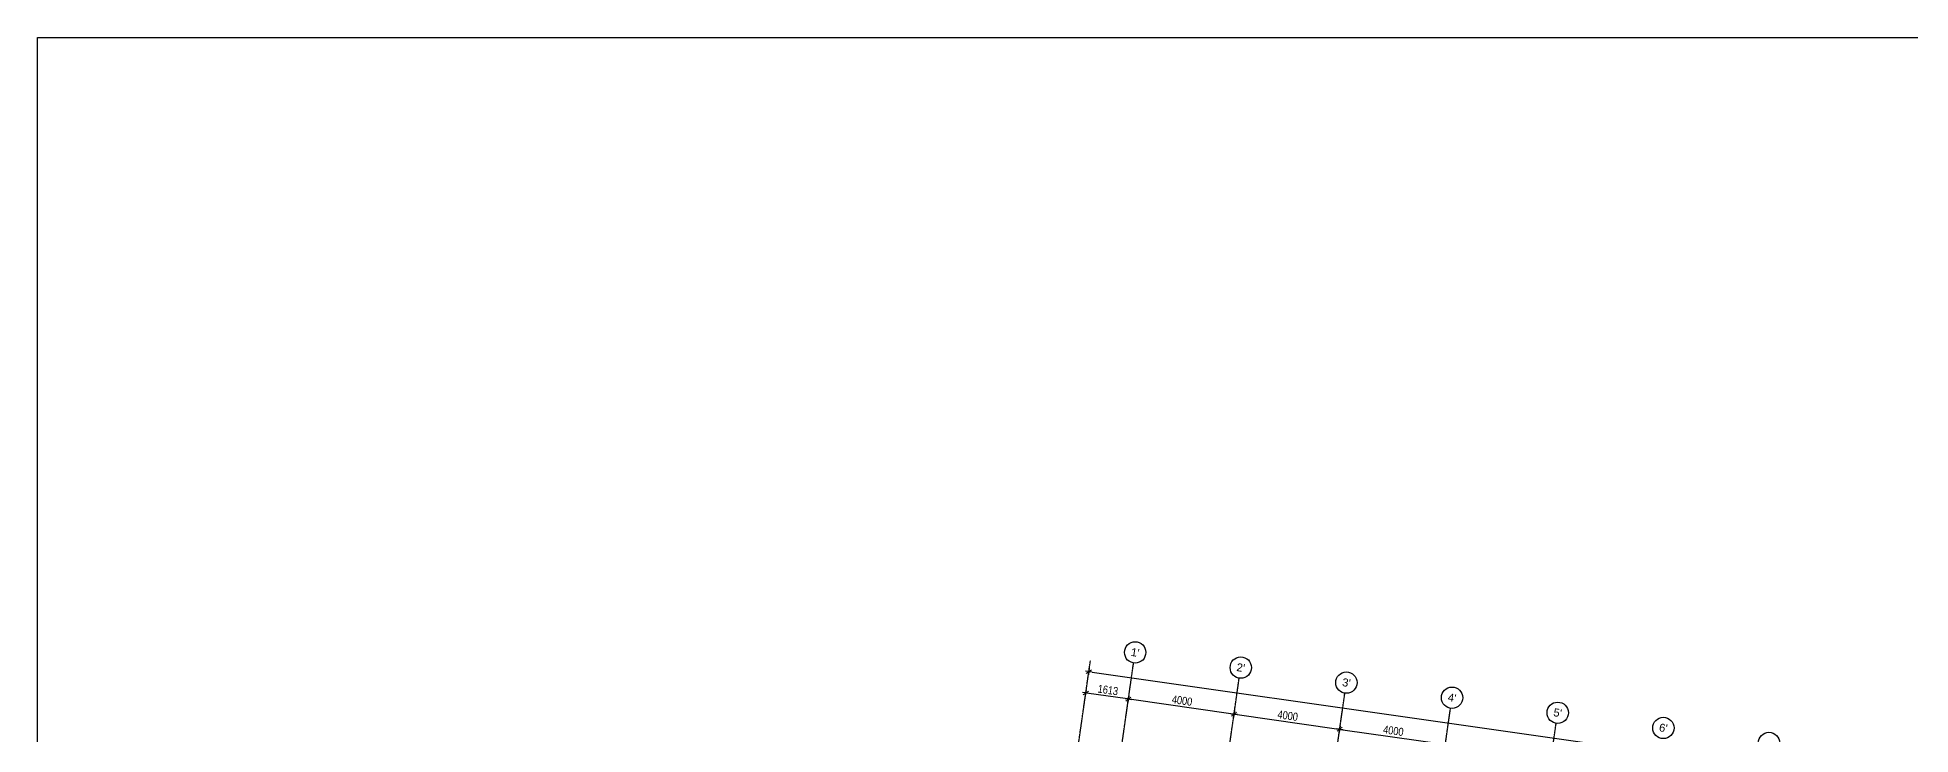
# Model space of a CAD drawing. Header units: inches. Extents: x 1070672 to 1191887, y 326920 to 401493.
# Drawn here: x 1070672 to 1140883, y 375381 to 401493 of the extents above; entities that cross this region are included whole.
import ezdxf
from ezdxf.enums import TextEntityAlignment as Align

# ---------------------------------------------------------------- set-up
doc = ezdxf.new("R2010")
doc.units = ezdxf.units.IN
doc.header["$MEASUREMENT"] = 0
doc.linetypes.add('CENTER', pattern=[50.8, 31.75, -6.35, 6.35, -6.35])
doc.linetypes.add('DOT2', pattern=[3.175, 0, -3.175])
for name, color, linetype in [('Axis', 9, 'CENTER'), ('dim-axis', 15, 'Continuous'), ('FFNEW', 252, 'Continuous'), ('wall pod', 7, 'Continuous')]:
    doc.layers.add(name, color=color, linetype=linetype)
doc.styles.add('ARIAL', font='ARIALN.TTF')
doc.styles.add('style1', font='arial.ttf')
doc.dimstyles.new('DIM-100', dxfattribs={"dimscale": 150, "dimtxt": 2, "dimasz": 1, "dimexe": 0.75, "dimexo": 1, "dimgap": 0.5, "dimtad": 1, "dimdec": 0, "dimzin": 11, "dimdsep": 46, "dimtxsty": 'ARIAL', "dimblk": 'R', "dimcen": 2.5, "dimdle": 1, "dimclrd": 256, "dimclre": 256, "dimclrt": 256, "dimazin": 0, "dimtfac": 1, "dimtdec": 0, "dimtix": 1, "dimtmove": 2, "dimatfit": 3, "dimldrblk": 'R', "dimtolj": 1, "dimtzin": 3, "dimlwd": -1, "dimlwe": 13, "dimarcsym": 0})

# ---------------------------------------------------------------- blocks, each defined once
blk = doc.blocks.new('R')
for p, q in [((-1.05, 0), (1.05, 0)), ((0, -1.05), (0, 1.05))]:
    blk.add_line(p, q)
at = {"color": 4, "lineweight": 13}
blk.add_line((-0.71, -0.71), (0.71, 0.71), dxfattribs=at)
blk = doc.blocks.new('*D98')
at = {"layer": 'Defpoints', "color": 0, "transparency": 16777216}
for p in [(1420983, 599836), (1420983, 599836), (1422567, 599511)]:
    blk.add_point(p, dxfattribs=at)
at = {"layer": 'dim-axis', "color": 251, "linetype": 'DOT2', "lineweight": 13, "transparency": 16777216}
for p, q in [((1420962, 599687), (1420967, 599724)), ((1422588, 599660), (1422597, 599719))]:
    blk.add_line(p, q, dxfattribs=at)
at = {"layer": 'dim-axis', "color": 251, "transparency": 16777216}
blk.add_line((1422462, 599624), (1421102, 599819), dxfattribs=at)
at = {"layer": 'dim-axis', "color": 251, "transparency": 16777216, "xscale": 120, "yscale": 120, "zscale": 120}
for p, rotation in [((1420983, 599836), 171.8736112541112), ((1422581, 599607), 351.8736112541112)]:
    blk.add_blockref('R', p, dxfattribs=dict(at, rotation=rotation))
at = {"layer": 'dim-axis', "color": 251, "transparency": 16777216, "insert": (1421814, 599947), "char_height": 300, "attachment_point": 5, "rotation": 351.87361, "style": 'ARIAL'}
blk.add_mtext('\\A1;1613', dxfattribs=at)
blk = doc.blocks.new('*D99')
at = {"layer": 'Defpoints', "color": 0, "transparency": 16777216}
for p in [(1426500, 598759), (1430500, 598477), (1430500, 598477)]:
    blk.add_point(p, dxfattribs=at)
at = {"layer": 'dim-axis', "color": 251, "linetype": 'DOT2', "lineweight": 13, "transparency": 16777216}
for p, q in [((1426521, 598908), (1426556, 599153)), ((1430522, 598625), (1430516, 598588))]:
    blk.add_line(p, q, dxfattribs=at)
at = {"layer": 'dim-axis', "color": 251, "transparency": 16777216}
blk.add_line((1426659, 599025), (1430382, 598494), dxfattribs=at)
at = {"layer": 'dim-axis', "color": 251, "transparency": 16777216, "xscale": 120, "yscale": 120, "zscale": 120}
for p, rotation in [((1426540, 599042), 171.8736112541112), ((1430500, 598477), 351.8736112541112)]:
    blk.add_blockref('R', p, dxfattribs=dict(at, rotation=rotation))
at = {"layer": 'dim-axis', "color": 251, "transparency": 16777216, "insert": (1428553, 598985), "char_height": 300, "attachment_point": 5, "rotation": 351.87361, "style": 'ARIAL'}
blk.add_mtext('\\A1;4000', dxfattribs=at)
blk = doc.blocks.new('*D100')
at = {"layer": 'Defpoints', "color": 0, "transparency": 16777216}
for p in [(1434460, 597911), (1434460, 597911), (1430284, 596961)]:
    blk.add_point(p, dxfattribs=at)
at = {"layer": 'dim-axis', "color": 251, "linetype": 'DOT2', "lineweight": 13, "transparency": 16777216}
for p, q in [((1430305, 597110), (1430516, 598588)), ((1434481, 598060), (1434476, 598023))]:
    blk.add_line(p, q, dxfattribs=at)
at = {"layer": 'dim-axis', "color": 251, "transparency": 16777216}
blk.add_line((1430619, 598460), (1434341, 597928), dxfattribs=at)
at = {"layer": 'dim-axis', "color": 251, "transparency": 16777216, "xscale": 120, "yscale": 120, "zscale": 120}
for p, rotation in [((1430500, 598477), 171.8736112541112), ((1434460, 597911), 351.8736112541112)]:
    blk.add_blockref('R', p, dxfattribs=dict(at, rotation=rotation))
at = {"layer": 'dim-axis', "color": 251, "transparency": 16777216, "insert": (1432513, 598420), "char_height": 300, "attachment_point": 5, "rotation": 351.87361, "style": 'ARIAL'}
blk.add_mtext('\\A1;4000', dxfattribs=at)
blk = doc.blocks.new('*D108')
at = {"layer": 'Defpoints', "color": 0, "transparency": 16777216}
for p in [(1422581, 599607), (1422581, 599607), (1426540, 599042)]:
    blk.add_point(p, dxfattribs=at)
at = {"layer": 'dim-axis', "color": 251, "linetype": 'DOT2', "lineweight": 13, "transparency": 16777216}
for p, q in [((1422559, 599459), (1422565, 599496)), ((1426519, 598894), (1426525, 598931))]:
    blk.add_line(p, q, dxfattribs=at)
at = {"layer": 'dim-axis', "color": 251, "transparency": 16777216}
blk.add_line((1426422, 599059), (1422699, 599591), dxfattribs=at)
at = {"layer": 'dim-axis', "color": 251, "transparency": 16777216, "xscale": 120, "yscale": 120, "zscale": 120}
for p, rotation in [((1422581, 599607), 171.8736112541112), ((1426540, 599042), 351.8736112541112)]:
    blk.add_blockref('R', p, dxfattribs=dict(at, rotation=rotation))
at = {"layer": 'dim-axis', "color": 251, "transparency": 16777216, "insert": (1424593, 599551), "char_height": 300, "attachment_point": 5, "rotation": 351.87361, "style": 'ARIAL'}
blk.add_mtext('\\A1;4000', dxfattribs=at)
blk = doc.blocks.new('*D110')
at = {"layer": 'Defpoints', "color": 0, "transparency": 16777216}
for p in [(1420642, 597441), (1470715, 593565), (1470260, 590370)]:
    blk.add_point(p, dxfattribs=at)
at = {"layer": 'dim-axis', "color": 251, "linetype": 'DOT2', "lineweight": 13, "transparency": 16777216}
for p, q in [((1420663, 597590), (1421113, 600748)), ((1470281, 590519), (1470731, 593676))]:
    blk.add_line(p, q, dxfattribs=at)
at = {"layer": 'dim-axis', "color": 251, "transparency": 16777216}
blk.add_line((1421216, 600619), (1470596, 593582), dxfattribs=at)
at = {"layer": 'dim-axis', "color": 251, "transparency": 16777216, "xscale": 120, "yscale": 120, "zscale": 120}
for p, rotation in [((1421097, 600636), 171.8890881608404), ((1470715, 593565), 351.8890881608405)]:
    blk.add_blockref('R', p, dxfattribs=dict(at, rotation=rotation))
at = {"layer": 'dim-axis', "color": 251, "transparency": 16777216, "insert": (1445938, 597327), "char_height": 300, "attachment_point": 5, "rotation": 351.88909, "style": 'ARIAL'}
blk.add_mtext('\\A1;50119', dxfattribs=at)
blk = doc.blocks.new('SGSR')
at = {"layer": 'Axis', "color": 251, "ltscale": 0.5}
for p, q in [((1420431.4, 595969.6), (1421157.8, 601057.3)), ((1422235.7, 597191.3), (1422773.5, 600958.2)), ((1426195.5, 596626.2), (1426733.4, 600393.1)), ((1430155.4, 596061), (1430693.3, 599827.9)), ((1434115.3, 595495.8), (1434653.1, 599262.7)), ((1438075.2, 594930.6), (1438613, 598697.5))]:
    blk.add_line(p, q, dxfattribs=at)
at = {"layer": 'Axis', "color": 251, "linetype": 'Continuous'}
for centre in [(1422833.8, 601353.7), (1426793.5, 600788.5), (1430753.3, 600223.4), (1434713, 599658.2), (1438672.8, 599093.1), (1442632.5, 598527.9), (1446592.2, 597962.7)]:
    blk.add_circle(centre, 400, dxfattribs=at)
at = {"layer": 'Axis', "color": 251, "linetype": 'Continuous', "style": 'style1'}
for s, p in [("1'", (1422833.8, 601353.7)), ("2'", (1426793.5, 600788.5)), ("3'", (1430753.3, 600223.4)), ("4'", (1434713, 599658.2)), ("5'", (1438672.8, 599093.1)), ("6'", (1442632.5, 598527.9))]:
    blk.add_text(s, height=300, rotation=351.411329, dxfattribs=at).set_placement(p, align=Align.MIDDLE)
at = {"layer": 'dim-axis', "color": 251}
dim = blk.add_aligned_dim(p1=(1420641.6, 597441.4), p2=(1470259.6, 590370.1), distance=3227.1, dimstyle='DIM-100', override={"dimasz": 0.8, "dimclrd": 251, "dimclre": 251, "dimclrt": 251}, dxfattribs=at)
dim.commit()
dim.dimension.update_dxf_attribs({"geometry": '*D110', "text_midpoint": (1445938.1, 597326.5)})
for base, p1, p2, angle, picture, middle in [((1420983.4, 599835.5), (1422566.9, 599511.5), (1420983.4, 599835.5), 351.873611, '*D98', (1421814.3, 599947.4)), ((1422580.6, 599607.5), (1426540.5, 599042), (1422580.6, 599607.5), 171.873611, '*D108', (1424592.8, 599550.6)), ((1430500.3, 598476.6), (1426500.1, 598759.2), (1430500.3, 598476.6), 171.873611, '*D99', (1428552.6, 598985.2)), ((1434460.1, 597911.2), (1430284, 596961.2), (1434460.1, 597911.2), 171.873611, '*D100', (1432512.5, 598419.8))]:
    dim = blk.add_linear_dim(base=base, p1=p1, p2=p2, angle=angle, dimstyle='DIM-100', override={"dimasz": 0.8, "dimclrd": 251, "dimclre": 251, "dimclrt": 251}, dxfattribs=at)
    dim.commit()
    dim.dimension.update_dxf_attribs({"geometry": picture, "text_midpoint": middle})

msp = doc.modelspace()

# ---------------------------------------------------------------- linework, layer by layer
at = {"layer": 'wall pod', "ltscale": 100}
msp.add_lwpolyline([(1070672, 401493), (1191887, 401493), (1191887, 326920), (1070672, 326920)], close=True, dxfattribs=at)

# ---------------------------------------------------------------- block references
at = {"layer": 'FFNEW', "color": 6, "linetype": 'Continuous'}
msp.add_blockref('SGSR', (-311015, -222899), dxfattribs=at)

doc.saveas('drawing.dxf')
